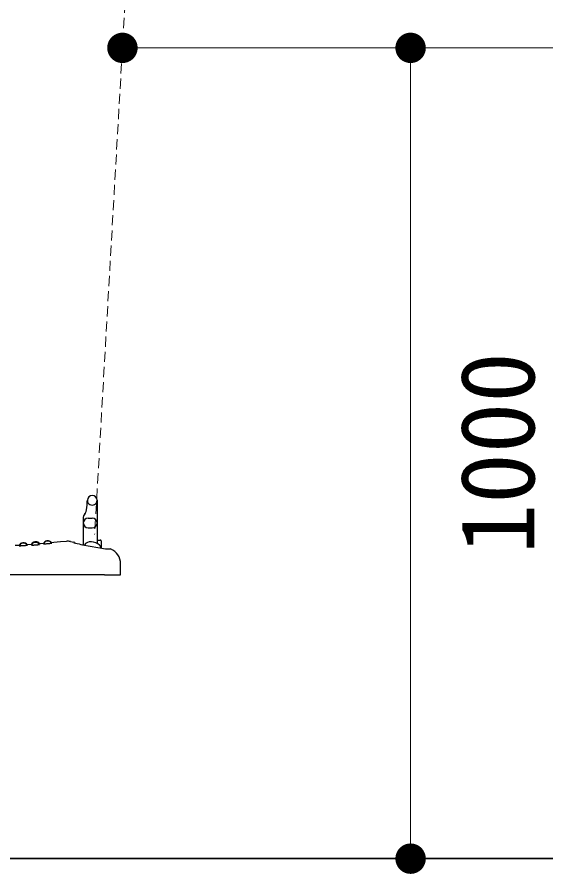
# Model space of a CAD drawing. Units: millimetres at full size, sheet at 1:50; details may follow other scales. Extents: x 750 to 20250, y 750 to 14100.
# Drawn here: x 7069 to 7721, y 3490 to 4546 of the extents above; entities that cross this region are included whole.
import ezdxf
from ezdxf.enums import TextEntityAlignment as Align

# ---------------------------------------------------------------- set-up
doc = ezdxf.new("R2010")
doc.units = ezdxf.units.MM
doc.header["$LTSCALE"] = 50
doc.linetypes.add('USER1', pattern=[0.375, 0.25, -0.125])
for name, color, linetype, lineweight in [('D-STR-DIM\u3000寸法線、寸法値', 7, 'Continuous', 13), ('D-STR-GL', 1, 'Continuous', 35), ('D-STR-HIDDEN', 1, 'Continuous', 25)]:
    doc.layers.add(name, color=color, linetype=linetype, lineweight=lineweight)
doc.styles.add('ＭＳ ゴシック', font='')
doc.styles.get('ＭＳ ゴシック').set_extended_font_data('MS Gothic')

# ---------------------------------------------------------------- blocks, each defined once
blk = doc.blocks.new('filled_dot')
at = {"color": 0, "linetype": 'Continuous', "lineweight": -2, "const_width": 1.25}
blk.add_lwpolyline([(-0.625, 0, 1), (0.625, 0, 1)], format="xyb", close=True, dxfattribs=at)

msp = doc.modelspace()

# ---------------------------------------------------------------- linework, layer by layer
at = {"layer": 'D-STR-DIM\u3000寸法線、寸法値'}
for p, q in [((7944.64, 4508.39), (7199.21, 4508.39)), ((7554.56, 4508.39), (7554.56, 3508.39))]:
    msp.add_line(p, q, dxfattribs=at)
at = {"layer": 'D-STR-GL'}
msp.add_line((9231.72, 3508.39), (6052.18, 3508.39), dxfattribs=at)
at = {"layer": 'D-STR-HIDDEN', "color": 2, "linetype": 'USER1', "lineweight": 13}
msp.add_line((7271.93, 5780.84), (7164.93, 3908.39), dxfattribs=at)
at = {"layer": 'D-STR-HIDDEN'}
for p, q in [((7167.93, 3950.4), (7167.93, 3909.39)), ((7167.93, 3950.4), (7167.93, 3946.39)), ((7167.93, 3933.23), (7167.93, 3897.04)), ((7150.93, 3929.48), (7150.93, 3895.24)), ((7156.93, 3928.39), (7161.93, 3928.39)), ((7156.93, 3916.39), (7161.93, 3916.39)), ((7091.25, 3899.15), (7092.13, 3899.23)), ((7091.25, 3899.15), (7092.13, 3899.23)), ((7122.67, 3899.02), (7114.54, 3898.22)), ((7129.85, 3899.74), (7122.67, 3899.02)), ((7135.33, 3899.54), (7139.1, 3898.87)), ((7167.93, 3901.39), (7171.93, 3901.39)), ((7172.93, 3900.39), (7172.93, 3891.36)), ((7071.75, 3894.76), (7066.92, 3894.46)), ((7071.94, 3894.77), (7071.75, 3894.76)), ((7071.93, 3894.73), (7071.93, 3894.73)), ((7071.93, 3894.73), (7071.97, 3894.72)), ((7071.93, 3894.37), (7071.93, 3894.36)), ((7071.93, 3894.36), (7071.97, 3894.36)), ((7071.97, 3894.72), (7072.07, 3894.73)), ((7071.97, 3894.36), (7072.07, 3894.35)), ((7072.07, 3894.73), (7072.08, 3894.73)), ((7072.07, 3894.35), (7072.23, 3894.35)), ((7072.23, 3894.35), (7072.45, 3894.36)), ((7072.45, 3894.36), (7072.73, 3894.37)), ((7072.73, 3894.37), (7073.06, 3894.38)), ((7073.06, 3894.38), (7073.44, 3894.4)), ((7073.44, 3894.4), (7073.87, 3894.42)), ((7073.87, 3894.42), (7074.33, 3894.44)), ((7074.33, 3894.44), (7074.82, 3894.47)), ((7074.82, 3894.47), (7075.35, 3894.5)), ((7075.35, 3894.5), (7075.89, 3894.54)), ((7075.89, 3894.54), (7076.4, 3894.57)), ((7076.4, 3894.57), (7076.93, 3894.61)), ((7076.93, 3894.61), (7077.49, 3894.65)), ((7077.49, 3894.65), (7078.05, 3894.69)), ((7078.05, 3894.69), (7078.59, 3894.73)), ((7078.59, 3894.73), (7079.11, 3894.77)), ((7079.11, 3894.77), (7079.6, 3894.81)), ((7079.6, 3894.81), (7080.06, 3894.85)), ((7080.06, 3894.85), (7080.48, 3894.88)), ((7080.48, 3894.88), (7080.85, 3894.92)), ((7080.85, 3894.92), (7081.17, 3894.95)), ((7081.17, 3894.95), (7081.44, 3894.98)), ((7081.44, 3894.98), (7081.66, 3895)), ((7081.66, 3895), (7081.81, 3895.03)), ((7081.81, 3895.03), (7081.9, 3895.04)), ((7086.93, 3895.84), (7081.9, 3895.46)), ((7081.9, 3895.04), (7081.93, 3895.05)), ((7081.93, 3895.05), (7081.93, 3895.06)), ((7086.93, 3895.83), (7086.93, 3895.83)), ((7086.93, 3895.83), (7086.95, 3895.83)), ((7086.93, 3895.65), (7086.93, 3895.65)), ((7086.93, 3895.65), (7086.97, 3895.65)), ((7086.93, 3895.11), (7086.93, 3895.11)), ((7086.93, 3895.11), (7086.97, 3895.1)), ((7086.95, 3895.83), (7087, 3895.84)), ((7086.97, 3895.65), (7087.07, 3895.65)), ((7086.97, 3895.1), (7087.07, 3895.09)), ((7087.07, 3895.65), (7087.16, 3895.65)), ((7087.07, 3895.09), (7087.23, 3895.09)), ((7087.23, 3895.09), (7087.46, 3895.09)), ((7087.46, 3895.09), (7087.74, 3895.1)), ((7087.74, 3895.1), (7088.07, 3895.12)), ((7088.07, 3895.12), (7088.45, 3895.14)), ((7088.45, 3895.14), (7088.87, 3895.16)), ((7088.87, 3895.16), (7089.33, 3895.19)), ((7089.33, 3895.19), (7089.83, 3895.22)), ((7089.83, 3895.22), (7090.35, 3895.25)), ((7090.35, 3895.25), (7090.89, 3895.29)), ((7090.89, 3895.29), (7091.4, 3895.33)), ((7091.4, 3895.33), (7091.93, 3895.37)), ((7091.93, 3895.37), (7092.49, 3895.42)), ((7092.49, 3895.42), (7093.05, 3895.46)), ((7093.05, 3895.46), (7093.59, 3895.51)), ((7093.59, 3895.51), (7094.11, 3895.56)), ((7094.11, 3895.56), (7094.6, 3895.61)), ((7094.6, 3895.61), (7095.06, 3895.65)), ((7095.06, 3895.65), (7095.48, 3895.7)), ((7095.48, 3895.7), (7095.85, 3895.74)), ((7095.85, 3895.74), (7096.18, 3895.78)), ((7096.18, 3895.78), (7096.45, 3895.81)), ((7096.45, 3895.81), (7096.66, 3895.84)), ((7096.66, 3895.84), (7096.81, 3895.87)), ((7096.81, 3895.87), (7096.9, 3895.89)), ((7096.83, 3896.62), (7096.88, 3896.62)), ((7096.88, 3896.62), (7096.92, 3896.63)), ((7096.9, 3895.89), (7096.93, 3895.91)), ((7098.17, 3896.73), (7096.92, 3896.63)), ((7096.92, 3896.63), (7096.92, 3896.63)), ((7096.93, 3895.91), (7096.93, 3895.91)), ((7101.95, 3897.07), (7098.17, 3896.73)), ((7101.93, 3897.01), (7101.93, 3897.01)), ((7101.93, 3897.01), (7101.97, 3897.01)), ((7101.93, 3896.65), (7101.93, 3896.65)), ((7101.93, 3896.65), (7101.97, 3896.64)), ((7101.97, 3897.01), (7102.07, 3897.02)), ((7101.97, 3896.64), (7102.07, 3896.64)), ((7102.07, 3897.02), (7102.07, 3897.02)), ((7102.07, 3896.64), (7102.24, 3896.65)), ((7102.24, 3896.65), (7102.45, 3896.66)), ((7102.45, 3896.66), (7102.73, 3896.67)), ((7102.73, 3896.67), (7103.07, 3896.69)), ((7103.07, 3896.69), (7103.44, 3896.72)), ((7103.44, 3896.72), (7103.85, 3896.75)), ((7103.85, 3896.75), (7104.33, 3896.78)), ((7104.33, 3896.78), (7104.82, 3896.82)), ((7104.82, 3896.82), (7105.33, 3896.86)), ((7105.33, 3896.86), (7105.89, 3896.91)), ((7105.89, 3896.91), (7106.4, 3896.96)), ((7106.4, 3896.96), (7106.93, 3897)), ((7106.93, 3897), (7107.48, 3897.06)), ((7107.48, 3897.06), (7107.76, 3897.08)), ((7107.76, 3897.08), (7108.03, 3897.11)), ((7108.03, 3897.11), (7108.59, 3897.16)), ((7108.59, 3897.16), (7109.1, 3897.22)), ((7109.1, 3897.22), (7109.35, 3897.24)), ((7109.35, 3897.24), (7109.59, 3897.27)), ((7109.59, 3897.27), (7110.06, 3897.32)), ((7110.06, 3897.32), (7110.47, 3897.36)), ((7110.47, 3897.36), (7110.84, 3897.41)), ((7110.84, 3897.41), (7111.18, 3897.45)), ((7111.18, 3897.45), (7111.44, 3897.48)), ((7111.44, 3897.48), (7111.65, 3897.51)), ((7111.65, 3897.51), (7111.81, 3897.54)), ((7111.81, 3897.54), (7111.9, 3897.55)), ((7111.89, 3897.99), (7111.87, 3898.02)), ((7111.9, 3897.98), (7111.89, 3897.99)), ((7114.54, 3898.22), (7111.9, 3897.98)), ((7111.9, 3897.55), (7111.93, 3897.57)), ((7111.93, 3897.93), (7111.92, 3897.93)), ((7111.93, 3897.57), (7111.93, 3897.57)), ((7150.1, 3895.39), (7178.42, 3890.39)), ((7178.22, 3890.39), (7180.34, 3890.39)), ((7178.42, 3890.39), (7178.42, 3890.39)), ((7180.34, 3890.39), (7181.9, 3890.39)), ((7181.9, 3890.39), (7184.53, 3890.39)), ((7196.93, 3871.03), (7196.93, 3871.89)), ((7196.93, 3858.39), (7196.93, 3871.03)), ((7176.93, 3858.39), (6766.93, 3858.39)), ((7176.93, 3858.39), (7196.93, 3858.39))]:
    msp.add_line(p, q, dxfattribs=at)
for centre, radius, start, end in [((7161.93, 3950.39), 6, 0, 179.42348), ((7075.93, 3951.3), 80, 350.91012, 359.39382), ((7075.93, 3951.3), 80, 356.55782, 359.39382), ((7161.93, 3950.39), 6, 179.42348, 0), ((7153.93, 3929.48), 3, 140.11966, 180), ((7140.11, 3941.02), 15, 320.11967, 350.94545), ((7140.11, 3941.02), 15, 320.11967, 332.52149), ((7156.93, 3922.39), 6, 90, 270), ((7161.93, 3922.39), 6, 270, 90), ((7091.64, 3894.17), 5, 94.56232, 160.59281), ((7092.24, 3893.6), 5.48, 31.28171, 101.90642), ((7092.53, 3894.24), 5, 28.52547, 94.61507), ((7106.66, 3895.4), 5, 95.81203, 161.20549), ((7107.16, 3894.52), 5.65, 32.5832, 157.87078), ((7107.29, 3895.03), 5.46, 32.01314, 102.00214), ((7131.86, 3879.84), 20, 79.99988, 95.74562), ((7159.93, 3890.39), 9, 83.60921, 149.09131), ((7158.93, 3881.45), 18, 48.19318, 83.61492), ((7171.93, 3900.39), 1, 0, 90), ((7076.62, 3893), 5, 94.3099, 159.76979), ((7076.62, 3892.64), 5, 96.12961, 159.81085), ((7077.2, 3892.2), 5.52, 31.09575, 101.58578), ((7077.24, 3892.62), 5.46, 30.82866, 100.4653), ((7081.6, 3897.39), 2, 273.76407, 279.48032), ((7091.65, 3893.99), 5, 96.10291, 160.59723), ((7091.65, 3893.45), 5, 98.44187, 160.58235), ((7092.19, 3892.96), 5.58, 31.8284, 103.19119), ((7096.44, 3898.57), 2.18, 274.65721, 282.84857), ((7111.55, 3899.92), 2.03, 274.95051, 280.79873), ((7138.93, 3897.89), 1, 1.78328, 80.00615), ((7145.86, 3921.28), 24.1, 254.35764, 258.99395), ((7295.48, 4490.48), 612.59, 255.41909, 256.27128), ((7166.93, 3890.39), 6, 9.43456, 48.20018), ((7176.93, 3871.89), 20, 0, 67.67841)]:
    msp.add_arc(centre, radius, start, end, dxfattribs=at)

# ---------------------------------------------------------------- block references
at = {"layer": 'D-STR-DIM\u3000寸法線、寸法値', "xscale": 15, "yscale": 15}
msp.add_blockref('filled_dot', (7199.21, 4508.39), dxfattribs=at)
for p, rotation in [((7554.56, 4508.39), 270), ((7554.56, 3508.39), 90)]:
    msp.add_blockref('filled_dot', p, dxfattribs=dict(at, rotation=rotation))

# ---------------------------------------------------------------- texts
at = {"layer": 'D-STR-DIM\u3000寸法線、寸法値', "style": 'ＭＳ ゴシック'}
msp.add_text('1000', height=91.64, rotation=90, dxfattribs=at).set_placement((7661.45, 4008.39), align=Align.MIDDLE_CENTER)

doc.saveas('drawing.dxf')
